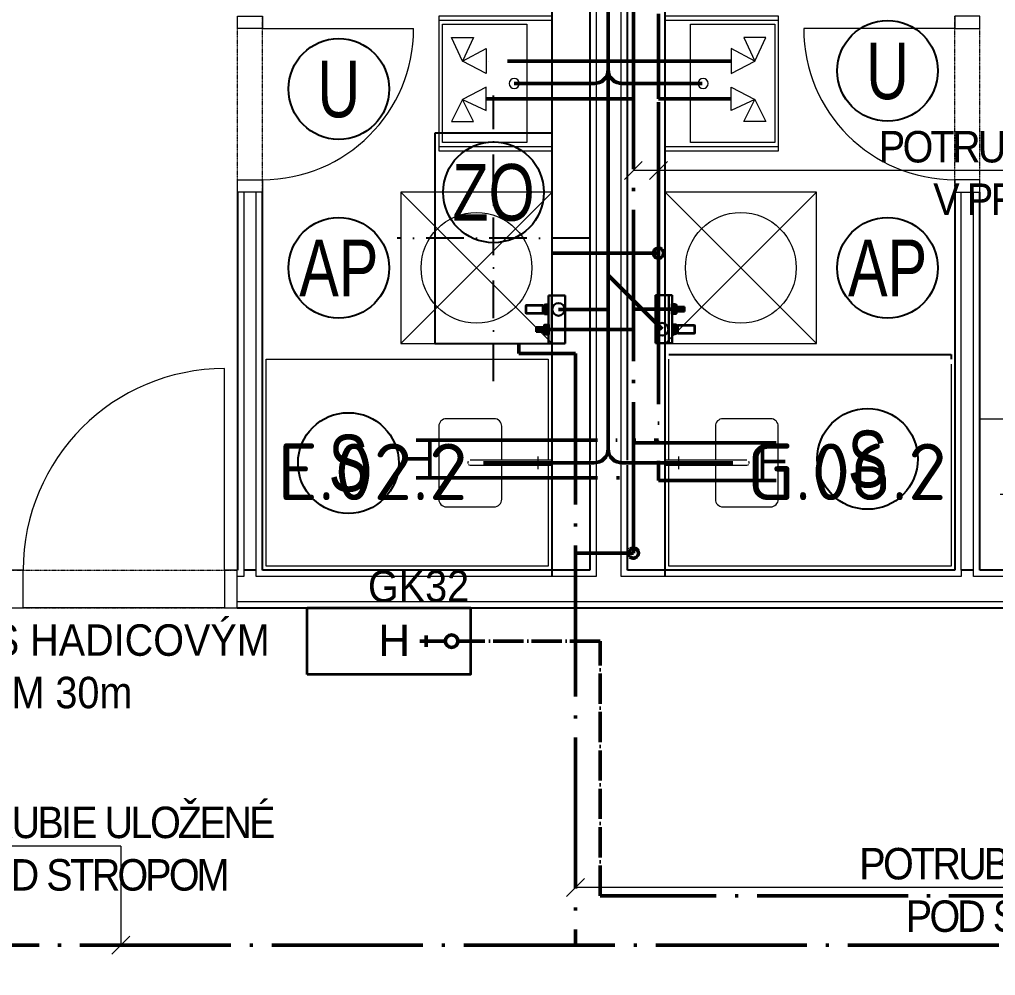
# Model space of a CAD drawing. Header units: millimetres. Extents: x 2377 to 264466, y -28213 to 61616.
# Drawn here: x 21302 to 25179, y 11750 to 15546 of the extents above; entities that cross this region are included whole.
import ezdxf
from ezdxf.enums import TextEntityAlignment as Align

# ---------------------------------------------------------------- set-up
doc = ezdxf.new("R2010")
doc.units = ezdxf.units.MM
for name, pattern in [('ACAD_ISO04W100', [30.5, 24, -3, 0.5, -3]), ('ACAD_ISO05W100', [33, 24, -3, 0, -3, 0, -3]), ('ACAD_ISO06W100', [36, 24, -3, 0, -3, 0, -3, 0, -3]), ('Bodkočiarkovaná 3mm', [5, 3, -1, 0, -1]), ('DOT_CENTER', [14, 12, -1, 0, -1])]:
    doc.linetypes.add(name, pattern=pattern)
doc.layers.get('0').update_dxf_attribs({"color": 8})
for name, color, linetype, lineweight in [('1', 250, 'Continuous', 0), ('Common Edges', 8, 'Continuous', 20), ('Dvere - nad rovinou rezu', 8, 'Bodkočiarkovaná 3mm', 9), ('Floors', 8, 'Continuous', 20), ('Frame_Mullion', 8, 'Continuous', 20), ('Furniture', 8, 'Continuous', 9), ('G-____-____-TEXT', 7, 'Continuous', 9), ('M-EQPM-____-OTLN', 7, 'Continuous', 18), ('Plan Swing', 8, 'Continuous', 9), ('Plumbing Fixtures', 8, 'Continuous', 9), ('Room Tags', 8, 'Continuous', 9), ('Walls', 8, 'Continuous', 25), ('ZI_voda_pozar', 142, 'ACAD_ISO06W100', 50), ('ZTI- BATÉRIE', 6, 'Continuous', 18), ('ZTI- POPIS DIMENZIE', 250, 'Continuous', 18), ('ZTI- POPIS POTRUBIA', 7, 'Continuous', 18), ('ZTI- POPIS ZARIAĎOVACIE PREDMETY', 250, 'Continuous', 30), ('ZTI- PRÍVOD POŽIARNEJ VODY', 144, 'ACAD_ISO04W100', 50), ('ZTI- PRÍVOD STUDENEJ VODY', 5, 'ACAD_ISO04W100', 50), ('ZTI- PRÍVOD TEPLEJ VODY', 1, 'ACAD_ISO05W100', 50), ('ZTI_KANAL', 30, 'Continuous', 50), ('ZTI_S_KANAL', 30, 'Continuous', 50)]:
    doc.layers.add(name, color=color, linetype=linetype, lineweight=lineweight)
doc.layers.add('ZTI_T_ZARPR', color=4, linetype='Continuous')
doc.styles.add('Arial', font='arial.ttf', dxfattribs={"height": 89.296875})
doc.styles.add('HRUBE', font='arial.ttf', dxfattribs={"width": 0.75})
doc.styles.add('ISOCPEUR_6', font='isocpeur.ttf', dxfattribs={"height": 225})
doc.styles.add('Popis_ZTI', font='arial.ttf', dxfattribs={"width": 0.9, "height": 125})

# ---------------------------------------------------------------- blocks, each defined once
blk = doc.blocks.new('Dvere 1-kridlové obložkové plné - 600x1970-4666741-2NP _PRAC_')
at = {"layer": 'Dvere - nad rovinou rezu'}
for p, q in [((-350, 50), (350, 50)), ((-350, -50), (350, -50))]:
    blk.add_line(p, q, dxfattribs=at)
at = {"layer": 'Frame_Mullion'}
for p, q in [((-300, 50), (-350, 50)), ((-350, 50), (-350, -50)), ((-300, -50), (-300, 50)), ((350, 50), (300, 50)), ((300, 50), (300, -50)), ((350, -50), (350, 50)), ((-350, -50), (-300, -50)), ((300, -50), (350, -50))]:
    blk.add_line(p, q, dxfattribs=at)
at = {"layer": 'Plan Swing'}
blk.add_line((300, 50), (300, 650), dxfattribs=at)
blk.add_arc((300, 50), 600, 90, 180, dxfattribs=at)
blk = doc.blocks.new('CS_Umyvadlo - CS_Umyvadlo-4710462-2NP _PRAC_')
at = {"layer": 'Plumbing Fixtures'}
for p, q in [((17.8, -150), (0, -150)), ((0, -150), (0, -600)), ((517.8, -150), (17.8, -150)), ((17.8, -150), (17.8, -600)), ((535.7, -150), (517.8, -150)), ((517.8, -600), (517.8, -150)), ((535.7, -600), (535.7, -150)), ((32.8, -500), (32.8, -164.5)), ((32.8, -164.5), (502.8, -164.5)), ((502.8, -164.5), (502.8, -500)), ((502.8, -500), (32.8, -500))]:
    blk.add_line(p, q, dxfattribs=at)
for start, end in [(0, 180), (180, 360)]:
    blk.add_arc((267.8, -450), 20, start, end, dxfattribs=at)
blk = doc.blocks.new('CS_Sprch_kut - CS_Sprch_kut-4666745-2NP _PRAC_')
at = {"layer": 'Plumbing Fixtures'}
for p, q in [((435, -148.8), (435, -443.8)), ((455, -148.8), (435, -148.8)), ((445, -148.8), (445, -223.8)), ((455, -443.8), (455, -148.8)), ((34.1, -1285), (34.1, -163.8)), ((34.1, -163.8), (435, -163.8)), ((455, -163.8), (855.9, -163.8)), ((420, -203.8), (470, -203.8)), ((435, -348.8), (300, -348.8)), ((590, -348.8), (454.9, -348.8)), ((270, -378.8), (270, -568.8)), ((620, -568.8), (620, -378.8)), ((300, -598.8), (590, -598.8)), ((836.8, -1285), (34.1, -1285))]:
    blk.add_line(p, q, dxfattribs=at)
at = {"layer": 'Plumbing Fixtures', "flags": 128}
for points in [[(435, -443.8), (435, -445), (435, -446.2), (435, -447.4), (435, -448.6), (435, -449.7), (435, -450.9), (435, -452.1), (435, -453.2), (435, -454.4), (435, -455.5), (435, -456.6), (435, -457.6), (435, -458.7), (435, -459.7), (435, -460.7), (435, -461.7), (435, -462.6), (435, -463.6), (435, -464.5), (435, -465.3), (435, -466.1), (435, -466.9), (435, -467.7), (435, -468.4), (435, -469), (435, -469.7), (435, -470.2), (435, -470.8), (435, -471.3), (435, -471.7), (435, -472.2), (435, -472.5), (435, -472.8), (435, -473.1), (435, -473.3), (435, -473.5), (435, -473.7), (435, -473.7), (435, -473.8), (435, -473.8)], [(455, -473.8), (455, -473.8), (455, -473.7), (455, -473.6), (455, -473.4), (455, -473.2), (455, -472.9), (455, -472.6), (455, -472.3), (455, -471.9), (455, -471.4), (455, -470.9), (455, -470.4), (455, -469.8), (455, -469.2), (455, -468.5), (455, -467.8), (455, -467.1), (455, -466.3), (455, -465.5), (455, -464.7), (455, -463.8), (455, -462.9), (455, -462), (455, -461), (455, -460), (455, -459), (455, -457.9), (455, -456.9), (455, -455.8), (455, -454.7), (455, -453.5), (455, -452.4), (455, -451.2), (455, -450.1), (455, -448.9), (455, -447.7), (455, -446.5), (455, -445.3), (455, -444.1), (455, -443.8)]]:
    blk.add_lwpolyline(points, dxfattribs=at)
at = {"layer": 'Plumbing Fixtures'}
for centre, radius, start, end in [((300, -378.8), 30, 90, 180), ((590, -378.8), 30, 0, 90), ((445, -473.8), 10, 195, 225), ((445, -473.8), 10, 255, 300), ((300, -568.8), 30, 180, 270), ((590, -568.8), 30, 270, 0)]:
    blk.add_arc(centre, radius, start, end, dxfattribs=at)
blk = doc.blocks.new('Dvere 1-kridlové obložkové plné - 600x1970-4661098-2NP _PRAC_')
at = {"layer": 'Dvere - nad rovinou rezu'}
for p, q in [((-350, 50), (350, 50)), ((-350, -50), (350, -50))]:
    blk.add_line(p, q, dxfattribs=at)
at = {"layer": 'Frame_Mullion'}
for p, q in [((-350, 50), (-300, 50)), ((-350, -50), (-350, 50)), ((-300, 50), (-300, -50)), ((300, 50), (350, 50)), ((300, -50), (300, 50)), ((350, 50), (350, -50)), ((-300, -50), (-350, -50)), ((350, -50), (300, -50))]:
    blk.add_line(p, q, dxfattribs=at)
at = {"layer": 'Plan Swing'}
blk.add_line((300, -50), (300, -650), dxfattribs=at)
blk.add_arc((300, -50), 600, 180, 270, dxfattribs=at)
blk = doc.blocks.new('CS_Umyvadlo - CS_Umyvadlo-4710412-2NP _PRAC_')
at = {"layer": 'Plumbing Fixtures'}
for p, q in [((0, 600), (0, 150)), ((17.8, 600), (17.8, 150)), ((517.8, 150), (517.8, 600)), ((535.7, 150), (535.7, 600)), ((32.8, 164.5), (32.8, 500)), ((32.8, 500), (502.8, 500)), ((502.8, 500), (502.8, 164.5)), ((502.8, 164.5), (32.8, 164.5)), ((0, 150), (17.8, 150)), ((17.8, 150), (517.8, 150)), ((517.8, 150), (535.7, 150))]:
    blk.add_line(p, q, dxfattribs=at)
for start, end in [(0, 180), (180, 0)]:
    blk.add_arc((267.8, 450), 20, start, end, dxfattribs=at)
blk = doc.blocks.new('CS_Sprch_kut - CS_Sprch_kut-4663232-2NP _PRAC_')
at = {"layer": 'Plumbing Fixtures'}
for p, q in [((15, 1285), (836.8, 1285)), ((15, 165), (15, 1285)), ((836.8, 1285), (836.8, 165)), ((570.9, 600), (280.9, 600)), ((250.9, 570), (250.9, 380)), ((600.9, 380), (600.9, 570)), ((415.9, 445), (415.9, 150)), ((435.9, 150), (435.9, 445)), ((280.9, 350), (415.9, 350)), ((435.8, 350), (570.9, 350)), ((400.9, 205), (450.9, 205)), ((425.9, 150), (425.9, 225)), ((415.9, 165), (15, 165)), ((836.8, 165), (435.9, 165)), ((415.9, 0), (435.9, 0))]:
    blk.add_line(p, q, dxfattribs=at)
at = {"layer": 'Plumbing Fixtures', "flags": 128}
for points in [[(415.9, 475), (415.9, 475), (415.9, 474.9), (415.9, 474.8), (415.9, 474.6), (415.9, 474.4), (415.9, 474.1), (415.9, 473.8), (415.9, 473.5), (415.9, 473.1), (415.9, 472.6), (415.9, 472.1), (415.9, 471.6), (415.9, 471), (415.9, 470.4), (415.9, 469.8), (415.9, 469.1), (415.9, 468.3), (415.9, 467.6), (415.9, 466.7), (415.9, 465.9), (415.9, 465), (415.9, 464.1), (415.9, 463.2), (415.9, 462.2), (415.9, 461.2), (415.9, 460.2), (415.9, 459.1), (415.9, 458.1), (415.9, 457), (415.9, 455.9), (415.9, 454.7), (415.9, 453.6), (415.9, 452.4), (415.9, 451.3), (415.9, 450.1), (415.9, 448.9), (415.9, 447.7), (415.9, 446.5), (415.9, 445.3), (415.9, 445)], [(435.9, 445), (435.9, 446.2), (435.9, 447.4), (435.9, 448.6), (435.9, 449.8), (435.9, 451), (435.9, 452.1), (435.9, 453.3), (435.9, 454.4), (435.9, 455.6), (435.9, 456.7), (435.9, 457.8), (435.9, 458.9), (435.9, 459.9), (435.9, 460.9), (435.9, 461.9), (435.9, 462.9), (435.9, 463.9), (435.9, 464.8), (435.9, 465.7), (435.9, 466.5), (435.9, 467.3), (435.9, 468.1), (435.9, 468.9), (435.9, 469.6), (435.9, 470.2), (435.9, 470.9), (435.9, 471.5), (435.9, 472), (435.9, 472.5), (435.9, 473), (435.9, 473.4), (435.9, 473.7), (435.9, 474.1), (435.9, 474.3), (435.9, 474.6), (435.9, 474.7), (435.9, 474.9), (435.9, 475), (435.9, 475), (435.9, 475)]]:
    blk.add_lwpolyline(points, dxfattribs=at)
at = {"layer": 'Plumbing Fixtures'}
for centre, radius, start, end in [((280.9, 570), 30, 90, 180), ((570.9, 570), 30, 0, 90), ((425.9, 475), 10, 135, 165), ((425.9, 475), 10, 60, 105), ((280.9, 380), 30, 180, 270), ((570.9, 380), 30, 270, 0)]:
    blk.add_arc(centre, radius, start, end, dxfattribs=at)
blk = doc.blocks.new('Dvere 1-kridlové obložkové plné - 800x1970 PZ-4832729-2NP _PRAC_')
at = {"layer": 'Dvere - nad rovinou rezu'}
for p, q in [((-450, 75), (450, 75)), ((-450, -75), (450, -75))]:
    blk.add_line(p, q, dxfattribs=at)
at = {"layer": 'Frame_Mullion'}
for p, q in [((-400, 75), (-450, 75)), ((-450, 75), (-450, -75)), ((-400, -75), (-400, 75)), ((450, 75), (400, 75)), ((400, 75), (400, -75)), ((450, -75), (450, 75)), ((-450, -75), (-400, -75)), ((400, -75), (450, -75))]:
    blk.add_line(p, q, dxfattribs=at)
at = {"layer": 'Plan Swing'}
blk.add_line((400, 75), (400, 875), dxfattribs=at)
blk.add_arc((400, 75), 800, 90, 180, dxfattribs=at)
blk = doc.blocks.new('CS_Satnik - CS_Satnik-4920163-2NP _PRAC_')
at = {"layer": 'Furniture'}
for p, q in [((0, 0), (0, 600)), ((0, 600), (950, 600)), ((950, 600), (950, 0)), ((105, 70), (105, 530)), ((139, 70.6), (171, 529.4)), ((285, 70), (285, 530)), ((368.3, 70), (368.3, 530)), ((402.3, 70.6), (434.4, 529.4)), ((548.3, 70), (548.3, 530)), ((631.7, 70), (631.7, 530)), ((665.6, 70.6), (697.7, 529.4)), ((811.7, 70), (811.7, 530)), ((80, 300), (870, 300)), ((950, 0), (0, 0))]:
    blk.add_line(p, q, dxfattribs=at)
blk = doc.blocks.new('CS_Pracka - CS_Pracka-4666743-2NP _PRAC_')
at = {"layer": 'Plumbing Fixtures'}
for p, q in [((600, -600), (0, 0)), ((0, -600), (600, 0)), ((600, 0), (0, 0)), ((0, 0), (0, -600)), ((600, -600), (600, 0)), ((0, -600), (600, -600))]:
    blk.add_line(p, q, dxfattribs=at)
blk.add_circle((300, -300), 220, dxfattribs=at)
blk = doc.blocks.new('CS_Pracka - CS_Pracka-1783227-2NP _PRAC_')
at = {"layer": 'Plumbing Fixtures'}
for p, q in [((600, 600), (0, 0)), ((0, 600), (600, 0)), ((600, 600), (0, 600)), ((0, 600), (0, 0)), ((600, 0), (600, 600)), ((0, 0), (600, 0))]:
    blk.add_line(p, q, dxfattribs=at)
blk.add_circle((300, 300), 220, dxfattribs=at)
blk = doc.blocks.new('2NP podklad')
at = {"color": 252}
for p, q in [((23881.5, 14215.5), (25002.7, 14215.5)), ((25002.7, 14215.5), (25002.7, 14196.5))]:
    blk.add_line(p, q, dxfattribs=at)
at = {"layer": 'Common Edges', "color": 252}
for p, q in [((23592.7, 16384.7), (23592.7, 13334.7)), ((23692.7, 13334.7), (23692.7, 16384.7)), ((22168.4, 13359.7), (22168.4, 14859.7)), ((22193.4, 14859.7), (22193.4, 13334.7)), ((22242.7, 13334.7), (22242.7, 14859.7)), ((25042.7, 13359.7), (25042.7, 14859.7)), ((25092, 13334.7), (25092, 14859.7)), ((25117, 14859.7), (25117, 13359.7)), ((22167.7, 13359.7), (22168.4, 13359.7)), ((25042.7, 13359.7), (25042.7, 13334.7)), ((25117, 13359.7), (25117.7, 13359.7)), ((22193.4, 13334.7), (22167, 13334.7)), ((23592.7, 13334.7), (22242.7, 13334.7)), ((25042.7, 13334.7), (23692.7, 13334.7)), ((26667.7, 13334.7), (25092, 13334.7)), ((22167, 13234.7), (27467, 13234.7))]:
    blk.add_line(p, q, dxfattribs=at)
at = {"layer": 'Floors', "color": 252}
blk.add_line((22117, 13209.7), (21317, 13209.7), dxfattribs=at)
at = {"layer": 'Walls', "color": 252}
for p, q in [((23417.7, 13334.7), (23417.7, 16359.7)), ((23567.7, 16359.7), (23567.7, 13795.6)), ((23717.7, 13795.6), (23717.7, 16359.7)), ((23867.7, 13334.7), (23867.7, 16359.7)), ((22167.7, 14859.7), (22167.7, 13359.7)), ((22267.7, 13359.7), (22267.7, 14859.7)), ((25017.7, 14859.7), (25017.7, 13359.7)), ((25117.7, 13359.7), (25117.7, 14859.7)), ((23567.7, 13775.6), (23567.7, 13359.7)), ((23717.7, 13359.7), (23717.7, 13775.6)), ((22167.7, 13359.7), (22167, 13359.7)), ((22242.7, 13359.7), (22193.4, 13359.7)), ((23567.7, 13359.7), (22267.7, 13359.7)), ((25017.7, 13359.7), (23717.7, 13359.7)), ((25092, 13359.7), (25042.7, 13359.7)), ((26667.7, 13359.7), (25117.7, 13359.7)), ((22167, 13209.7), (27467, 13209.7))]:
    blk.add_line(p, q, dxfattribs=at)
at = {"layer": 'Frame_Mullion', "color": 252, "rotation": 90}
for name, p in [('Dvere 1-kridlové obložkové plné - 600x1970-4661098-2NP _PRAC_', (22217.7, 15209.7)), ('Dvere 1-kridlové obložkové plné - 600x1970-4666741-2NP _PRAC_', (25067.7, 15209.7))]:
    blk.add_blockref(name, p, dxfattribs=at)
at = {"layer": 'Frame_Mullion', "color": 252}
blk.add_blockref('Dvere 1-kridlové obložkové plné - 800x1970 PZ-4832729-2NP _PRAC_', (21717, 13284.7), dxfattribs=at)
at = {"layer": 'Furniture', "color": 252, "rotation": 180}
blk.add_blockref('CS_Satnik - CS_Satnik-4920163-2NP _PRAC_', (26067.7, 13959.7), dxfattribs=at)
at = {"layer": 'Plumbing Fixtures', "color": 252}
for name, p, rotation in [('CS_Umyvadlo - CS_Umyvadlo-4710412-2NP _PRAC_', (22817.7, 15559.7), 270), ('CS_Umyvadlo - CS_Umyvadlo-4710462-2NP _PRAC_', (24467.7, 15559.7), 270), ('CS_Pracka - CS_Pracka-4666743-2NP _PRAC_', (24467.7, 14259.7), 180), ('CS_Sprch_kut - CS_Sprch_kut-4663232-2NP _PRAC_', (23567.7, 13359.7), 90), ('CS_Sprch_kut - CS_Sprch_kut-4666745-2NP _PRAC_', (23717.7, 13340.6), 90)]:
    blk.add_blockref(name, p, dxfattribs=dict(at, rotation=rotation))
blk.add_blockref('CS_Pracka - CS_Pracka-1783227-2NP _PRAC_', (22817.7, 14259.7), dxfattribs=at)
at = {"layer": 'Room Tags', "color": 252, "char_height": 225, "attachment_point": 1, "style": 'ISOCPEUR_6'}
for s, insert, width in [('E.02.2', (22326.8, 13862.3), 901.898), ('G.06.2', (24191, 13862.3), 931.962)]:
    blk.add_mtext(s, dxfattribs=dict(at, insert=insert, width=width))
blk = doc.blocks.new('ohrievac')
at = {"color": 0, "linetype": 'Bodkočiarkovaná 3mm', "ltscale": 50}
for p, q in [((15359.1, 18661.3), (15359.1, 17896.3)), ((15926.6, 18278.8), (14791.6, 18278.8))]:
    blk.add_line(p, q, dxfattribs=at)
at = {"color": 0}
for p, q in [((14941.6, 18511.3), (14941.6, 18046.3)), ((15776.6, 18511.3), (14941.6, 18511.3)), ((15776.6, 18046.3), (15776.6, 18511.3)), ((14941.6, 18046.3), (15776.6, 18046.3))]:
    blk.add_line(p, q, dxfattribs=at)
blk = doc.blocks.new('HL 405')
at = {"color": 7, "lineweight": 30}
for p, q in [((365.9, 112.8), (365.9, 144.8)), ((365.9, 144.8), (384.9, 144.8)), ((384.9, 112.8), (384.9, 144.8)), ((320.4, 82.5), (320.4, 95.5)), ((320.4, 95.5), (510.4, 95.5)), ((320.4, 82.5), (510.4, 82.5)), ((320.4, 29.8), (320.4, 82.5)), ((375.4, 112.8), (365.9, 112.8)), ((510.4, 95.5), (510.4, 82.5)), ((510.4, 29.8), (510.4, 82.5)), ((320.9, 29.3), (320.4, 29.8)), ((320.9, 29.3), (509.9, 29.3)), ((509.9, 29.3), (510.4, 29.8))]:
    blk.add_line(p, q, dxfattribs=at)
at = {"color": 7, "linetype": 'Continuous', "lineweight": 30}
for p, q in [((355.2, 95.3), (355.2, 97.3)), ((395.5, 97.3), (355.2, 97.3)), ((395.5, 95.3), (355.2, 95.3)), ((356.2, 97.8), (355.7, 97.8)), ((357, 108.3), (356.2, 107.5)), ((356.2, 107.5), (356.2, 97.8)), ((356.5, 107.5), (356.2, 107.5)), ((356.5, 97.8), (356.2, 97.8)), ((356.5, 97.8), (356.5, 107.5)), ((357.3, 97.8), (356.5, 97.8)), ((393.8, 111.8), (357, 111.8)), ((357, 111.8), (357, 108.3)), ((357, 108.3), (357.3, 108.3)), ((357.3, 108.3), (357.3, 107.6)), ((357.3, 97.8), (357.3, 107.5)), ((360.8, 107.5), (357.3, 107.5)), ((360.8, 97.8), (357.3, 97.8)), ((392.8, 112.8), (358, 112.8)), ((358, 108.3), (361.5, 108.3)), ((360.8, 97.8), (360.8, 107.5)), ((361.5, 97.8), (360.8, 97.8)), ((361.5, 108.3), (361.5, 97.8)), ((362.9, 97.8), (361.5, 97.8)), ((362.9, 97.8), (362.9, 107.5)), ((369, 107.5), (362.9, 107.5)), ((369, 97.8), (362.9, 97.8)), ((363.3, 108.3), (369.4, 108.3)), ((369, 97.8), (369, 107.5)), ((369.4, 97.8), (369, 97.8)), ((369.4, 108.3), (369.4, 97.8)), ((371.9, 97.8), (369.4, 97.8)), ((371.9, 108.3), (378.9, 108.3)), ((371.9, 107.5), (371.9, 108.3)), ((378.9, 107.5), (371.9, 107.5)), ((371.9, 97.8), (371.9, 107.5)), ((378.9, 97.8), (371.9, 97.8)), ((378.9, 108.3), (378.9, 107.5)), ((378.9, 97.8), (378.9, 107.5)), ((381.4, 97.8), (378.9, 97.8)), ((381.4, 108.3), (387.4, 108.3)), ((381.4, 108.3), (381.4, 97.8)), ((381.8, 97.8), (381.4, 97.8)), ((387.9, 107.5), (381.8, 107.5)), ((381.8, 97.8), (381.8, 107.5)), ((387.9, 97.8), (381.8, 97.8)), ((387.9, 97.8), (387.9, 107.5)), ((389.3, 97.8), (387.9, 97.8)), ((389.3, 108.3), (392.8, 108.3)), ((389.3, 108.3), (389.3, 97.8)), ((390, 97.8), (389.3, 97.8)), ((393.5, 107.5), (390, 107.5)), ((390, 97.8), (390, 107.5)), ((393.5, 97.8), (390, 97.8)), ((393.4, 108.3), (393.8, 108.3)), ((393.4, 108.3), (393.4, 107.6)), ((393.5, 97.8), (393.5, 107.5)), ((394.3, 97.8), (393.5, 97.8)), ((393.8, 111.8), (393.8, 108.3)), ((393.8, 108.3), (394.6, 107.5)), ((394.6, 107.5), (394.3, 107.5)), ((394.3, 97.8), (394.3, 107.5)), ((394.6, 97.8), (394.3, 97.8)), ((394.6, 107.5), (394.6, 97.8)), ((395, 97.8), (394.6, 97.8)), ((395.5, 95.3), (395.5, 97.3))]:
    blk.add_line(p, q, dxfattribs=at)
at = {"color": 7, "lineweight": 30}
blk.add_circle((455.4, 56.4), 25, dxfattribs=at)
at = {"color": 7, "linetype": 'Continuous', "lineweight": 30}
for centre, radius, start, end in [((355.7, 97.3), 0.5, 90, 180), ((358, 111.8), 1, 90, 180), ((392.8, 111.8), 1, 360, 90), ((395, 97.3), 0.5, 0, 90)]:
    blk.add_arc(centre, radius, start, end, dxfattribs=at)
for points in [[(357.3, 108.3), (357.1, 108.1), (356.9, 107.9), (356.7, 107.7), (356.5, 107.5)], [(357.3, 107.5), (357.5, 107.7), (357.6, 107.9), (357.8, 108.1), (358, 108.3)], [(361.5, 108.3), (361.3, 108.1), (361.1, 107.9), (361, 107.7), (360.8, 107.5)], [(362.9, 107.5), (363, 107.7), (363.1, 107.9), (363.2, 108.1), (363.3, 108.3)], [(369.4, 108.3), (369.3, 108.1), (369.2, 107.9), (369.1, 107.7), (369, 107.5)], [(381.8, 107.5), (381.7, 107.7), (381.6, 107.9), (381.5, 108.1), (381.4, 108.3)], [(387.4, 108.3), (387.5, 108.1), (387.6, 107.9), (387.7, 107.7), (387.9, 107.5)], [(390, 107.5), (389.8, 107.7), (389.6, 107.9), (389.5, 108.1), (389.3, 108.3)], [(392.8, 108.3), (393, 108.1), (393.1, 107.9), (393.3, 107.7), (393.5, 107.5)], [(394.3, 107.5), (394.1, 107.7), (393.9, 107.9), (393.6, 108.1), (393.4, 108.3)]]:
    blk.add_spline(points, degree=3, dxfattribs=at)
at = {"layer": '1', "color": 7, "linetype": 'Continuous', "lineweight": 30}
for p, q in [((438.9, 184.3), (440.4, 185.8)), ((438.9, 182.8), (438.9, 184.3)), ((471.9, 184.3), (438.9, 184.3)), ((438.9, 118.2), (438.9, 182.8)), ((455.4, 185.8), (440.4, 185.8)), ((440.4, 116.7), (440.4, 185.3)), ((468.6, 185.8), (455.4, 185.8)), ((470.4, 185.8), (468.6, 185.8)), ((470.4, 185.8), (471.9, 184.3)), ((470.4, 185.5), (470.4, 116.7)), ((471.9, 184.3), (471.9, 118.2)), ((438.9, 118.2), (440.4, 116.7)), ((438.9, 118.2), (471.9, 118.2)), ((440.4, 116.7), (444, 113)), ((466.7, 113), (470.4, 116.7)), ((470.4, 116.7), (471.9, 118.2)), ((435.2, 97.5), (435.2, 95.5)), ((455.4, 95.5), (435.2, 95.5)), ((436.4, 98), (435.7, 98)), ((436.4, 107.6), (437, 108.2)), ((436.4, 98), (436.4, 107.6)), ((436.4, 107.6), (436.7, 107.6)), ((436.7, 98), (436.4, 98)), ((436.7, 107.6), (437.3, 108.2)), ((436.7, 98), (436.7, 107.6)), ((437.3, 98), (436.7, 98)), ((437, 108.2), (437, 112)), ((437, 108.2), (437.3, 108.2)), ((437.3, 108.2), (437.3, 98)), ((437.5, 98), (437.3, 98)), ((437.5, 107.6), (438, 108.2)), ((437.5, 107.6), (440.9, 107.6)), ((437.5, 107.6), (437.5, 98)), ((437.5, 107.6), (440.9, 107.6)), ((440.9, 98), (437.5, 98)), ((455.4, 113), (438, 113)), ((441.4, 108.2), (438, 108.2)), ((440.9, 107.6), (441.4, 108.2)), ((440.9, 107.6), (440.9, 98)), ((441.4, 98), (440.9, 98)), ((441.4, 108.2), (441.4, 98)), ((443.1, 98), (441.4, 98)), ((443.1, 107.6), (443.4, 108.2)), ((443.1, 107.6), (449, 107.6)), ((443.1, 107.6), (443.1, 98)), ((449, 98), (443.1, 98)), ((449.3, 108.2), (443.4, 108.2)), ((444, 111), (444, 113)), ((466.7, 113), (444, 113)), ((449, 107.6), (449.3, 108.2)), ((449, 107.6), (449, 98)), ((449.3, 98), (449, 98)), ((449.3, 108.2), (449.3, 98)), ((452, 98), (449.3, 98)), ((455.4, 108.2), (452, 108.2)), ((452, 108.2), (452, 107.6)), ((452, 107.6), (455.4, 107.6)), ((452, 107.6), (452, 98)), ((455.4, 98), (452, 98)), ((472.8, 113), (455.4, 113)), ((458.8, 108.2), (455.4, 108.2)), ((455.4, 107.6), (458.8, 107.6)), ((458.8, 98), (455.4, 98)), ((475.5, 95.5), (455.4, 95.5)), ((458.8, 107.6), (458.8, 108.2)), ((458.8, 98), (458.8, 107.6)), ((461.5, 98), (458.8, 98)), ((467.4, 108.2), (461.5, 108.2)), ((461.5, 98), (461.5, 108.2)), ((461.5, 108.2), (461.8, 107.6)), ((461.8, 98), (461.5, 98)), ((461.8, 107.6), (467.7, 107.6)), ((461.8, 98), (461.8, 107.6)), ((467.7, 98), (461.8, 98)), ((466.7, 113), (466.7, 111)), ((467.4, 108.2), (467.7, 107.6)), ((467.7, 98), (467.7, 107.6)), ((469.3, 98), (467.7, 98)), ((472.7, 108.2), (469.3, 108.2)), ((469.3, 98), (469.3, 108.2)), ((469.3, 108.2), (469.9, 107.6)), ((469.9, 98), (469.3, 98)), ((469.9, 107.6), (473.3, 107.6)), ((469.9, 98), (469.9, 107.6)), ((469.9, 107.6), (473.3, 107.6)), ((473.3, 98), (469.9, 98)), ((472.7, 108.2), (473.3, 107.6)), ((473.3, 98), (473.3, 107.6)), ((473.5, 98), (473.3, 98)), ((473.5, 108.2), (473.8, 108.2)), ((473.5, 98), (473.5, 108.2)), ((473.5, 108.2), (474.1, 107.6)), ((474.1, 98), (473.5, 98)), ((473.8, 112), (473.8, 108.2)), ((473.8, 108.2), (474.4, 107.6)), ((474.1, 107.6), (474.1, 98)), ((474.1, 107.6), (474.4, 107.6)), ((474.4, 98), (474.1, 98)), ((474.4, 107.6), (474.4, 98)), ((475, 98), (474.4, 98)), ((475.5, 95.5), (475.5, 97.5))]:
    blk.add_line(p, q, dxfattribs=at)
at = {"layer": '1', "color": 7, "linetype": 'DOT_CENTER', "lineweight": 30}
for p, q in [((455.4, 184.3), (455.4, 187.3)), ((455.4, 182.8), (455.4, 184.3)), ((375.4, 111.8), (375.4, 108.3)), ((455.4, 107.6), (455.4, 113.7))]:
    blk.add_line(p, q, dxfattribs=at)
at = {"layer": '1', "color": 7, "linetype": 'Continuous', "lineweight": 30}
for centre, radius, start, end in [((435.7, 97.5), 0.5, 90, 180), ((438, 112), 1, 90, 180), ((472.8, 112), 1, 0, 90), ((475, 97.5), 0.5, 0, 90)]:
    blk.add_arc(centre, radius, start, end, dxfattribs=at)
blk = doc.blocks.new('bateria sprcha')
at = {"layer": 'ZTI- PRÍVOD STUDENEJ VODY', "ltscale": 15}
blk.add_line((144786.5, 122031.1), (144906.5, 122031.1), dxfattribs=at)
at = {"layer": 'ZTI- PRÍVOD TEPLEJ VODY', "ltscale": 15}
for p, q in [((144786.5, 122181.1, 0), (144906.5, 122181.1)), ((144840.7, 122181.1), (144840.7, 122031.1)), ((144840.7, 122106.1), (144750.7, 122106.1))]:
    blk.add_line(p, q, dxfattribs=at)
blk = doc.blocks.new('KBKKB')
at = {"layer": 'ZTI- BATÉRIE', "color": 6, "lineweight": 18, "elevation": 0}
for points in [[(-160048.8, -39313.2), (-160048.8, -39400.7), (-159961.3, -39356.9), (-160048.8, -39313.2)], [(-160005.1, -39450.7), (-159911.3, -39450.7), (-159961.3, -39356.9), (-160005.1, -39450.7)]]:
    blk.add_lwpolyline(points, dxfattribs=at)
at = {"layer": 'ZTI- BATÉRIE', "color": 6, "lineweight": 18}
for points in [[(-159714.5, -39313.2), (-159714.5, -39400.7), (-159808.2, -39356.9), (-159714.5, -39313.2)], [(-159758.2, -39450.7), (-159858.2, -39450.7), (-159808.2, -39356.9), (-159758.2, -39450.7)]]:
    blk.add_lwpolyline(points, dxfattribs=at)

msp = doc.modelspace()

# ---------------------------------------------------------------- block references
at = {"color": 0}
msp.add_blockref('2NP podklad', (0, 0), dxfattribs=at)

# ---------------------------------------------------------------- next in the draw order: linework, layer by layer
at = {"layer": 'M-EQPM-____-OTLN', "color": 5, "linetype": 'Continuous', "lineweight": 35, "true_color": 0x0000ff}
msp.add_line((22444.8, 12944.7), (22444.8, 13209.7), dxfattribs=at)
msp.add_lwpolyline([(22444.8, 13209.7), (23093.7, 13209.7), (23093.7, 12944.7), (22444.8, 12944.7)], dxfattribs=at)
at = {"layer": 'ZI_voda_pozar', "color": 1, "ltscale": 12, "transparency": 33554687}
for p, q in [((22992.7, 13077.2), (22892.7, 13077.2)), ((23093.7, 13077.2), (23043.7, 13077.2))]:
    msp.add_line(p, q, dxfattribs=at)
at = {"layer": 'ZI_voda_pozar', "color": 1, "ltscale": 50}
msp.add_line((22917.7, 13054.7), (22917.7, 13099.7), dxfattribs=at)
at = {"layer": 'ZI_voda_pozar', "color": 1, "linetype": 'Continuous', "ltscale": 12, "transparency": 33554687}
msp.add_circle((23018.7, 13077.2), 25, dxfattribs=at)
at = {"layer": 'ZTI- POPIS DIMENZIE', "ltscale": 2.5, "transparency": 33554687}
for points in [[(23705.5, 14911), (23776.3, 14981.8)], [(23805.5, 14911), (23876.3, 14981.8)], [(23475.8, 12063.9), (23546.5, 12134.6)], [(21669.4, 11834.9), (21740.1, 11905.7)]]:
    msp.add_lwpolyline(points, dxfattribs=at)
at = {"layer": 'ZTI- POPIS POTRUBIA', "ltscale": 10, "transparency": 33554687}
for p, q in [((25542.8, 14946.4), (23740.9, 14946.4)), ((21704.8, 12263.2), (20020.3, 12263.2)), ((21704.8, 12263.2), (21704.8, 11870.3)), ((25464.9, 12099.2), (23511.2, 12099.2))]:
    msp.add_line(p, q, dxfattribs=at)
at = {"layer": 'ZTI- PRÍVOD POŽIARNEJ VODY', "color": 6, "ltscale": 5}
msp.add_lwpolyline([(23608.9, 12066.1), (23608.9, 13077.2), (23068.7, 13077.2)], dxfattribs=at)
at = {"layer": 'ZTI- PRÍVOD POŽIARNEJ VODY', "color": 6, "ltscale": 25}
msp.add_lwpolyline([(30932.1, 12066.1), (30932.1, 12066.1), (23608.9, 12066.1)], dxfattribs=at)
at = {"layer": 'ZTI- PRÍVOD STUDENEJ VODY', "ltscale": 25}
for points in [[(23740.9, 15381), (23740.9, 15814.4), (24027.7, 15814.4)], [(23740.9, 13427), (23740.9, 15381)], [(23155.7, 15231), (23740.9, 15231)], [(30529.8, 8636), (30529.8, 11870.3), (11341.4, 11870.3), (11341.4, 14421.6)], [(23943.8, 14396), (23740.9, 14396)], [(23354.9, 14314.7), (23740.9, 14314.7)], [(23285.2, 14220), (23285.2, 14259.7)], [(23285.2, 14220), (23511.2, 14220), (23511.2, 11870.3)], [(24188.2, 13865.4), (23740.9, 13865.4)], [(22998.5, 13726.1), (23740.9, 13726.1)], [(23511.2, 13427), (23740.9, 13427)]]:
    msp.add_lwpolyline(points, dxfattribs=at)
at = {"layer": 'ZTI- PRÍVOD STUDENEJ VODY', "ltscale": 25, "elevation": 0}
msp.add_lwpolyline([(24129.7, 15381), (23740.9, 15381)], dxfattribs=at)
at = {"layer": 'ZTI- PRÍVOD STUDENEJ VODY', "ltscale": 25}
msp.add_circle((23740.9, 13427), 20, dxfattribs=at)
at = {"layer": 'ZTI- PRÍVOD TEPLEJ VODY', "ltscale": 25}
for points in [[(23235.8, 16709.7), (23235.8, 16386.7), (23840.9, 16393.4), (23840.9, 15355.2)], [(23840.9, 15231), (23840.9, 15381), (23155.7, 15381)], [(23840.9, 14618), (23840.9, 15231), (24129.7, 15231)], [(23417.7, 14618), (23840.9, 14618)], [(23840.9, 14618), (23840.9, 13715.4), (24188.2, 13715.4)]]:
    msp.add_lwpolyline(points, dxfattribs=at)
at = {"layer": 'ZTI- PRÍVOD TEPLEJ VODY', "ltscale": 25, "elevation": 0}
msp.add_lwpolyline([(22998.5, 13876.1), (23840.9, 13876.1)], dxfattribs=at)
at = {"layer": 'ZTI- PRÍVOD TEPLEJ VODY', "ltscale": 25}
msp.add_circle((23840.9, 14618), 20, dxfattribs=at)
at = {"layer": 'ZTI_KANAL'}
for p, q in [((23640.8, 16470.8), (23640.9, 13840.5)), ((23267.7, 15291.9), (23588.3, 15291.9)), ((24014, 15291.9), (23693.4, 15291.9)), ((23145.8, 13785.6), (23583.6, 13785.6)), ((24135.9, 13785.6), (23698.1, 13785.6))]:
    msp.add_line(p, q, dxfattribs=at)
at = {"layer": 'ZTI_KANAL', "ltscale": 25}
for points in [[(23855.3, 14316), (23640.9, 14530.5)], [(23443.3, 14394.7), (23640.9, 14394.7)]]:
    msp.add_lwpolyline(points, dxfattribs=at)
at = {"layer": 'ZTI_S_KANAL', "ltscale": 50}
for centre, start, end in [((23585.9, 15346.8), 267.6045, 0), ((23695.8, 15346.8), 180, 272.3955), ((23585.9, 13840.5), 267.6045, 0), ((23695.8, 13840.5), 180, 272.3955)]:
    msp.add_arc(centre, 55, start, end, dxfattribs=at)
at = {"layer": 'ZTI_T_ZARPR', "color": 4, "linetype": 'Continuous'}
for centre in [(24750.7, 15342.1), (22570.7, 15270), (23185.2, 14859.7), (22570.7, 14559.7), (24750.7, 14559.7), (24671.1, 13800.9), (22608.7, 13784.5)]:
    msp.add_circle(centre, 200, dxfattribs=at)

# ---------------------------------------------------------------- next in the draw order: block references
at = {"color": 0, "rotation": 270}
msp.add_blockref('ohrievac', (4906.4, 30036.3), dxfattribs=at)
for p, rotation in [((23499.7, 13939.3), 89.9999996075504), ((23798.9, 14771.4), 269.9999996075504)]:
    msp.add_blockref('HL 405', p, dxfattribs=dict(rotation=rotation))
at = {"layer": 'ZTI- BATÉRIE', "rotation": 90.00000000000001}
msp.add_blockref('KBKKB', (-16295, 175189.2, 0), dxfattribs=at)
at = {"layer": 'ZTI- BATÉRIE', "xscale": -1, "rotation": 270}
msp.add_blockref('KBKKB', (63580.3, 175189.2, 0), dxfattribs=at)
at = {"layer": 'ZTI- POPIS DIMENZIE'}
msp.add_blockref('bateria sprcha', (-121908, -108305), dxfattribs=at)
at = {"layer": 'ZTI- POPIS DIMENZIE', "rotation": 180}
msp.add_blockref('bateria sprcha', (169094.7, 135896.4), dxfattribs=at)

# ---------------------------------------------------------------- next in the draw order: texts
at = {"layer": 'G-____-____-TEXT', "color": 1, "true_color": 0xff0000, "insert": (22727.8, 13143), "char_height": 125, "width": 158.681, "attachment_point": 1, "style": 'Arial'}
msp.add_mtext('{\\C1;H}', dxfattribs=at)
at = {"layer": 'ZTI- POPIS DIMENZIE', "ltscale": 0.04, "transparency": 33554687, "insert": (22686.8, 13230.6), "char_height": 125, "width": 531, "attachment_point": 7, "rotation": 0.2406, "style": 'Popis_ZTI'}
msp.add_mtext('GK32', dxfattribs=at)
at = {"layer": 'ZTI- POPIS POTRUBIA', "ltscale": 10, "transparency": 33554687, "char_height": 125, "attachment_point": 7, "style": 'Popis_ZTI'}
for s, insert in [('\\pxqc;{\\T0.9;POTRUBIE ULOŽENÉ \\PV PREDSTENE}', (24696.4, 14768.2)), ('\\pxqc;{\\T0.9;POTRUBIE ULOŽENÉ \\PPOD STROPOM}', (20858.4, 12085)), ('\\pxqc;{\\T0.9;POTRUBIE ULOŽENÉ \\PPOD STROPOM}', (24618.5, 11921))]:
    msp.add_mtext(s, dxfattribs=dict(at, insert=insert))
at = {"layer": 'ZTI- POPIS ZARIAĎOVACIE PREDMETY', "ltscale": 10, "transparency": 33554687, "insert": (19812.2, 12809, 0), "char_height": 125, "width": 2619.542, "attachment_point": 7, "style": 'Popis_ZTI'}
msp.add_mtext('\\pxqc;HYDRANT DN25 S HADICOVÝM\\PNAVIJÁKOM 30m', dxfattribs=at)
at = {"layer": 'ZTI_T_ZARPR', "color": 4, "linetype": 'Continuous', "style": 'HRUBE', "width": 0.75}
for s, p in [('U', (24750.7, 15342.1)), ('U', (22570.7, 15270)), ('ZO', (23185.2, 14859.7)), ('AP', (22570.7, 14559.7)), ('AP', (24750.7, 14559.7)), ('S', (22608.7, 13784.5)), ('S', (24671.1, 13800.9))]:
    msp.add_text(s, height=225, dxfattribs=at).set_placement(p, align=Align.MIDDLE_CENTER)

doc.saveas('drawing.dxf')
